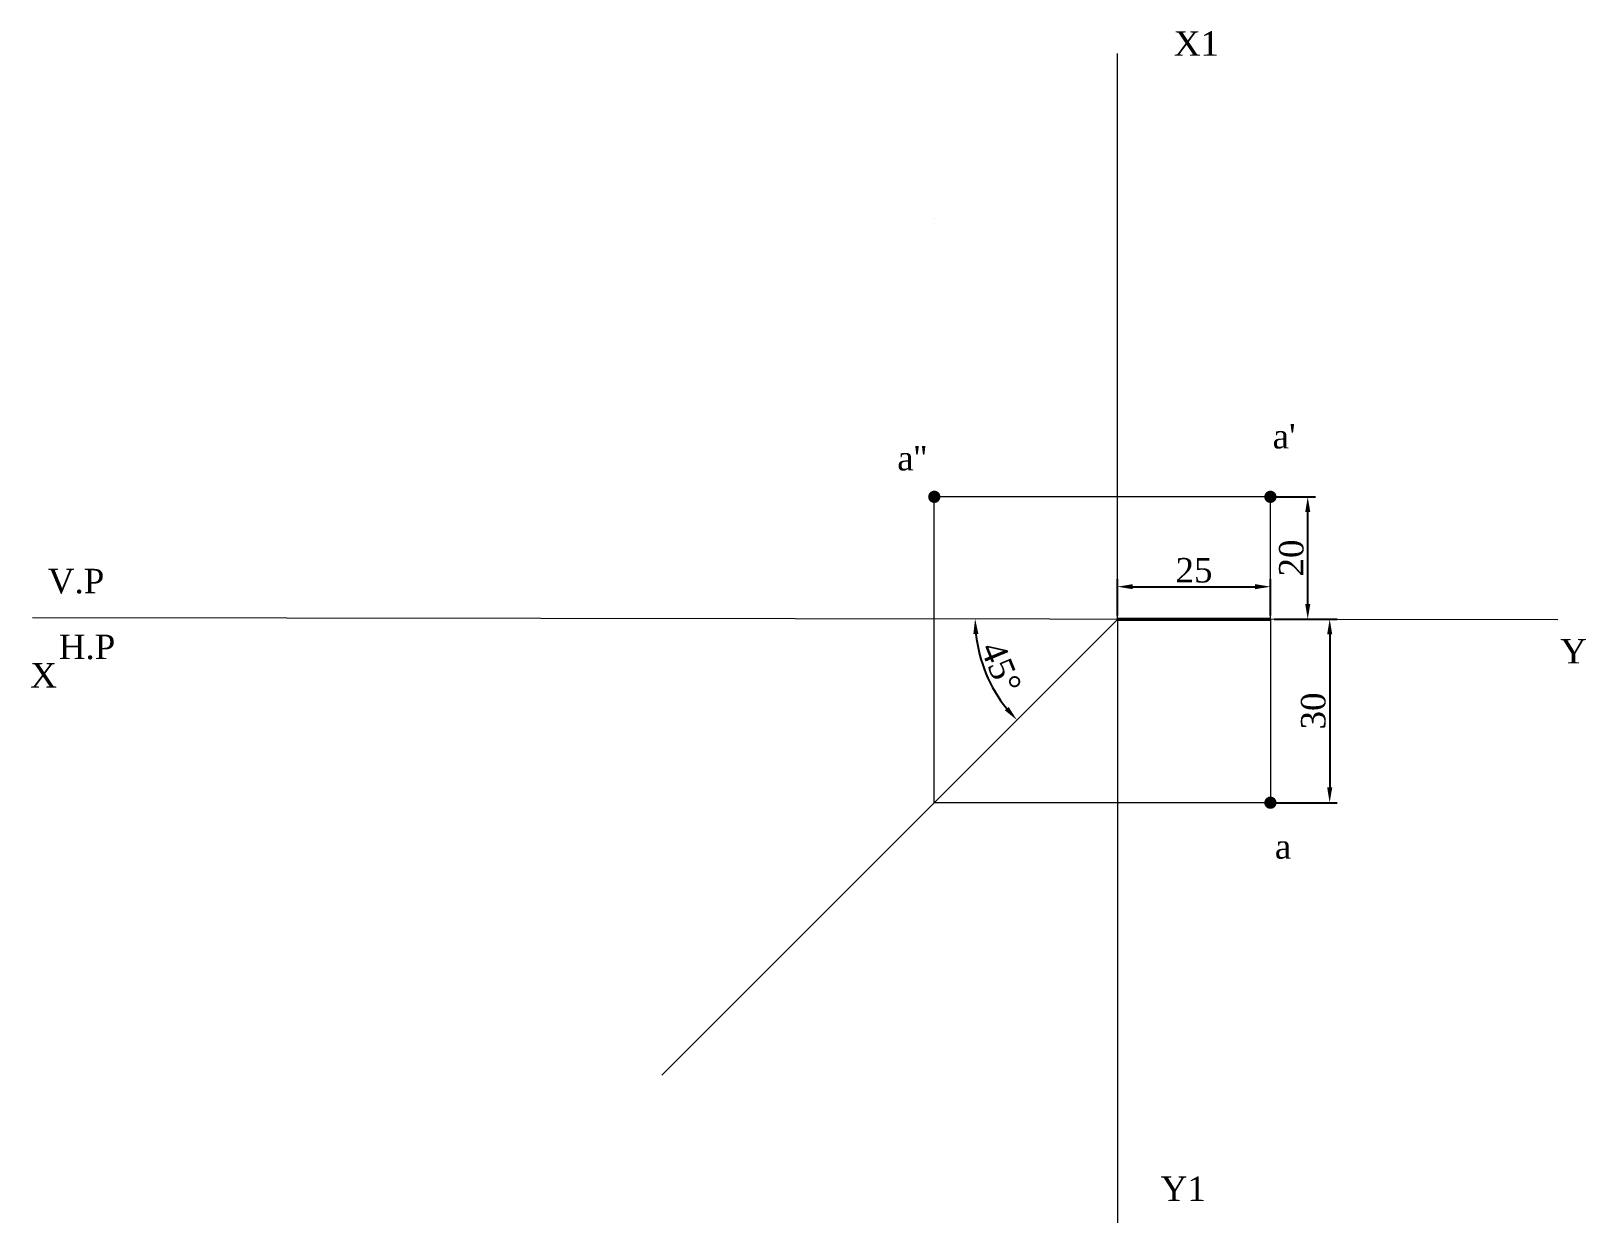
# Paper-space layout 'Layout3' of a CAD drawing. Header units: millimetres. Extents: x 10 to 264, y 8 to 203.
import ezdxf

# ---------------------------------------------------------------- set-up
doc = ezdxf.new("R2010")
doc.units = ezdxf.units.MM
for name, color, linetype, lineweight in [('PROJECTION_LINE', 250, 'Continuous', 5), ('VISIBLE_LINE', 170, 'Continuous', 50), ('XY LINE', 1, 'Continuous', 15)]:
    doc.layers.add(name, color=color, linetype=linetype, lineweight=lineweight)
doc.styles.get("Standard").update_dxf_attribs({"font": 'times.ttf', "height": 4})
doc.dimstyles.new('ISO-25', dxfattribs={"dimtxt": 4, "dimasz": 2.5, "dimexe": 1.25, "dimexo": 0.625, "dimtad": 1, "dimtoh": 1, "dimtxsty": 'Standard', "dimcen": 2.5, "dimadec": 0, "dimazin": 0, "dimtfac": 1, "dimtmove": 0, "dimatfit": 3, "dimfxl": 1, "dimarcsym": 0})

# ---------------------------------------------------------------- blocks, each defined once
blk = doc.blocks.new('*D11')
at = {"layer": 'Defpoints', "color": 0, "transparency": 16777216}
for p in [(212.74, 126.94), (218.84, 126.94), (212.74, 106.94)]:
    blk.add_point(p, dxfattribs=at)
at = {"layer": 'PROJECTION_LINE', "color": 0, "lineweight": -2, "transparency": 16777216}
for p, q in [((213.37, 126.94), (220.09, 126.94)), ((218.84, 109.44), (218.84, 124.44)), ((213.37, 106.94), (220.09, 106.94))]:
    blk.add_line(p, q, dxfattribs=at)
at = {"layer": 'PROJECTION_LINE', "color": 0, "transparency": 16777216}
for points in [[(218.43, 124.44), (219.26, 124.44), (218.84, 126.94)], [(218.43, 109.44), (219.26, 109.44), (218.84, 106.94)]]:
    blk.add_solid(points, dxfattribs=at)
at = {"layer": 'PROJECTION_LINE', "color": 0, "transparency": 16777216, "insert": (216.18, 116.94), "char_height": 4, "attachment_point": 5, "rotation": 90}
blk.add_mtext('20', dxfattribs=at)
blk = doc.blocks.new('*D12')
at = {"layer": 'Defpoints', "color": 0, "transparency": 16777216}
for p in [(212.74, 106.94), (212.74, 76.94), (222.43, 76.94)]:
    blk.add_point(p, dxfattribs=at)
at = {"layer": 'PROJECTION_LINE', "color": 0, "lineweight": -2, "transparency": 16777216}
for p, q in [((213.37, 106.94), (223.68, 106.94)), ((222.43, 104.44), (222.43, 79.44)), ((213.37, 76.94), (223.68, 76.94))]:
    blk.add_line(p, q, dxfattribs=at)
at = {"layer": 'PROJECTION_LINE', "color": 0, "transparency": 16777216}
for points in [[(222.02, 104.44), (222.85, 104.44), (222.43, 106.94)], [(222.02, 79.44), (222.85, 79.44), (222.43, 76.94)]]:
    blk.add_solid(points, dxfattribs=at)
at = {"layer": 'PROJECTION_LINE', "color": 0, "transparency": 16777216, "insert": (219.77, 91.94), "char_height": 4, "attachment_point": 5, "rotation": 90}
blk.add_mtext('30', dxfattribs=at)
blk = doc.blocks.new('*D13')
at = {"layer": 'Defpoints', "color": 0, "transparency": 16777216}
for p in [(10.31, 107.23), (187.74, 106.91), (259.76, 106.87), (165.24, 100.95), (113.22, 32.39)]:
    blk.add_point(p, dxfattribs=at)
at = {"layer": 'PROJECTION_LINE', "color": 0, "lineweight": -2, "transparency": 16777216}
blk.add_arc((187.81, 106.98), 23.36, 186.0518, 218.8659, dxfattribs=at)
at = {"layer": 'PROJECTION_LINE', "color": 0, "transparency": 16777216}
for points in [[(164.16, 104.49), (164.99, 104.54), (164.45, 107.01)], [(169.93, 92.6), (169.31, 92.04), (171.29, 90.46)]]:
    blk.add_solid(points, dxfattribs=at)
at = {"layer": 'PROJECTION_LINE', "color": 0, "transparency": 16777216, "insert": (168.68, 99.07), "char_height": 4, "attachment_point": 5, "rotation": 292.4588}
blk.add_mtext('45°', dxfattribs=at)
blk = doc.blocks.new('*D14')
at = {"layer": 'Defpoints', "color": 0, "transparency": 16777216}
for p in [(212.74, 112.25), (187.74, 106.91), (212.74, 106.91)]:
    blk.add_point(p, dxfattribs=at)
at = {"layer": 'PROJECTION_LINE', "color": 0, "lineweight": -2, "transparency": 16777216}
for p, q in [((187.74, 107.54), (187.74, 113.5)), ((190.24, 112.25), (210.24, 112.25)), ((212.74, 107.54), (212.74, 113.5))]:
    blk.add_line(p, q, dxfattribs=at)
at = {"layer": 'PROJECTION_LINE', "color": 0, "transparency": 16777216}
for points in [[(190.24, 112.67), (190.24, 111.84), (187.74, 112.25)], [(210.24, 112.67), (210.24, 111.84), (212.74, 112.25)]]:
    blk.add_solid(points, dxfattribs=at)
at = {"layer": 'PROJECTION_LINE', "color": 0, "transparency": 16777216, "insert": (200.24, 114.91), "char_height": 4, "attachment_point": 5}
blk.add_mtext('25', dxfattribs=at)

psp = doc.layouts.new('Layout3')

# ---------------------------------------------------------------- linework, layer by layer
at = {"layer": 'PROJECTION_LINE'}
for p, q in [((157.773, 76.942), (157.773, 126.942)), ((212.742, 126.942), (157.773, 126.942)), ((212.742, 106.942), (212.742, 126.942)), ((187.742, 106.911), (113.218, 32.387)), ((212.742, 106.942), (212.742, 76.942)), ((212.742, 76.942), (157.773, 76.942))]:
    psp.add_line(p, q, dxfattribs=at)
at = {"layer": 'PROJECTION_LINE', "const_width": 1}
for points in [[(157.273, 126.942, 1), (158.273, 126.942, 1)], [(212.242, 126.942, 1), (213.242, 126.942, 1)], [(212.242, 76.942, 1), (213.242, 76.942, 1)]]:
    psp.add_lwpolyline(points, format="xyb", close=True, dxfattribs=at)
at = {"layer": 'VISIBLE_LINE'}
for p, q in [((157.773, 172.502), (157.773, 172.502)), ((212.742, 106.942), (187.742, 106.911))]:
    psp.add_line(p, q, dxfattribs=at)
at = {"layer": 'XY LINE'}
for p, q in [((187.742, 106.911), (187.742, 199.391)), ((10.306, 107.233), (259.762, 106.874)), ((187.742, 106.911), (187.742, 8.262))]:
    psp.add_line(p, q, dxfattribs=at)

# ---------------------------------------------------------------- texts
at = {"layer": 'PROJECTION_LINE'}
for s, p in [("a'", (213.101, 134.844)), ("a''", (151.724, 131.258))]:
    psp.add_text(s, height=4, dxfattribs=at).set_placement(p)
at = {"layer": 'VISIBLE_LINE'}
for s, p in [('X1', (196.949, 199.032)), ('a', (213.46, 67.788)), ('Y1', (194.796, 11.848))]:
    psp.add_text(s, height=4, dxfattribs=at).set_placement(p)
at = {"layer": 'XY LINE'}
for s, p in [('V.P', (12.818, 111.177)), ('H.P', (14.613, 100.42)), ('Y', (260.121, 99.702)), ('X', (9.947, 95.758))]:
    psp.add_text(s, height=4, dxfattribs=at).set_placement(p)

# ---------------------------------------------------------------- dimensions: what is measured, and where the dimension line sits
at = {"layer": 'PROJECTION_LINE'}
for base, p2, picture, middle in [((218.844, 126.942), (212.742, 126.942), '*D11', (216.184, 116.942)), ((222.433, 76.942), (212.742, 76.942), '*D12', (219.774, 91.942))]:
    dim = psp.add_linear_dim(base=base, p1=(212.742, 106.942), p2=p2, angle=90, dimstyle='ISO-25', dxfattribs=at)
    dim.commit()
    dim.dimension.update_dxf_attribs({"geometry": picture, "text_midpoint": middle})
dim = psp.add_linear_dim(base=(212.742, 112.253), p1=(187.742, 106.911), p2=(212.742, 106.911), dimstyle='ISO-25', dxfattribs=at)
dim.commit()
dim.dimension.update_dxf_attribs({"geometry": '*D14', "text_midpoint": (200.242, 114.913)})
dim = psp.add_angular_dim_2l(base=(165.236, 100.953), line1=((187.742, 106.911), (113.218, 32.387)), line2=((10.306, 107.233), (259.762, 106.874)), dimstyle='ISO-25', dxfattribs=at)
dim.commit()
dim.dimension.update_dxf_attribs({"geometry": '*D13', "text_midpoint": (168.676, 99.069)})

doc.saveas('drawing.dxf')
